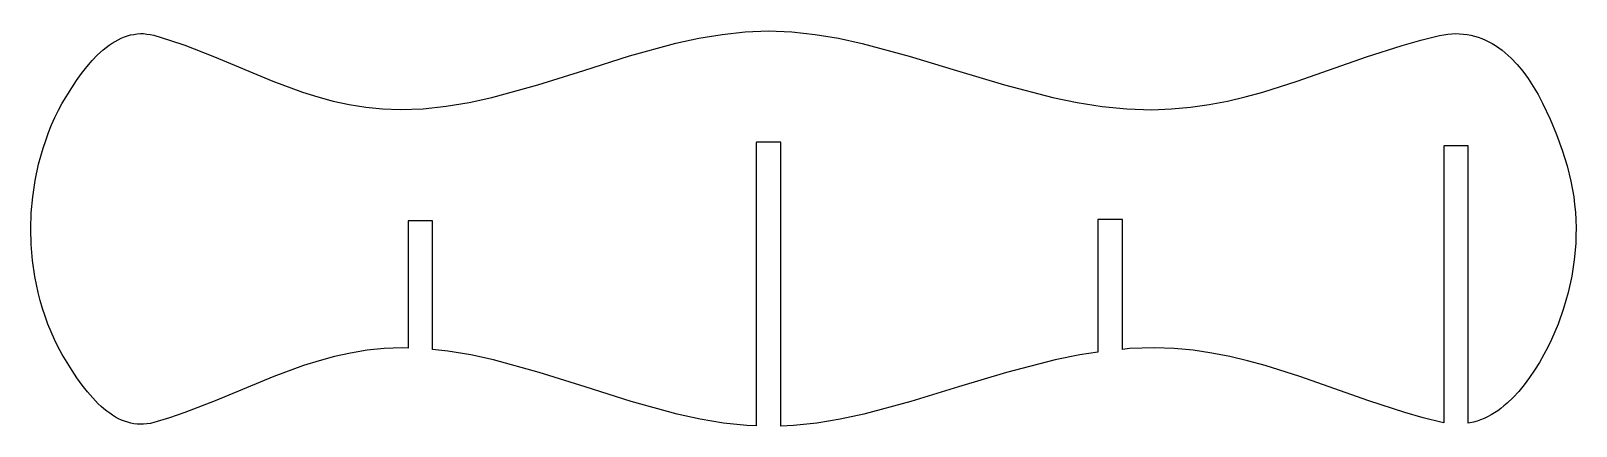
# Model space of a CAD drawing. Header units: centimetres. Extents: x 38.1 to 115.2, y -59.2 to -19.5.
# Drawn here: x 38.07 to 73.69, y -39.44 to -30.33 of the extents above; entities that cross this region are included whole.
import ezdxf

# ---------------------------------------------------------------- set-up
doc = ezdxf.new("R2010")
doc.units = ezdxf.units.CM
doc.header["$MEASUREMENT"] = 0
doc.layers.add('Layer 1', color=7, linetype='Continuous')

msp = doc.modelspace()

# ---------------------------------------------------------------- linework, layer by layer
at = {"layer": 'Layer 1', "color": 250, "lineweight": 25}
msp.add_open_spline([(71.20697, -32.99113), (71.20697, -32.99113), (71.20697, -39.37181), (71.20697, -39.37181), (71.20697, -39.37181), (71.20697, -39.37181), (71.24083, -39.36757), (71.24083, -39.36757), (71.24083, -39.36757), (71.24083, -39.36757), (71.3255, -39.35064), (71.3255, -39.35064), (71.3255, -39.35064), (71.3255, -39.35064), (71.41017, -39.32524), (71.41017, -39.32524), (71.41017, -39.32524), (71.41017, -39.32524), (71.4906, -39.29561), (71.4906, -39.29561), (71.4906, -39.29561), (71.4906, -39.29561), (71.57103, -39.26174), (71.57103, -39.26174), (71.57103, -39.26174), (71.57103, -39.26174), (71.65147, -39.22364), (71.65147, -39.22364), (71.65147, -39.22364), (71.65147, -39.22364), (71.7319, -39.18131), (71.7319, -39.18131), (71.7319, -39.18131), (71.7319, -39.18131), (71.8081, -39.13474), (71.8081, -39.13474), (71.8081, -39.13474), (71.8081, -39.13474), (71.8843, -39.08817), (71.8843, -39.08817), (71.8843, -39.08817), (71.8843, -39.08817), (71.95627, -39.03314), (71.95627, -39.03314), (71.95627, -39.03314), (71.95627, -39.03314), (72.02823, -38.97387), (72.02823, -38.97387), (72.02823, -38.97387), (72.02823, -38.97387), (72.1002, -38.91461), (72.1002, -38.91461), (72.1002, -38.91461), (72.1002, -38.91461), (72.2399, -38.78337), (72.2399, -38.78337), (72.2399, -38.78337), (72.2399, -38.78337), (72.37113, -38.63944), (72.37113, -38.63944), (72.37113, -38.63944), (72.37113, -38.63944), (72.49813, -38.48704), (72.49813, -38.48704), (72.49813, -38.48704), (72.49813, -38.48704), (72.6209, -38.32194), (72.6209, -38.32194), (72.6209, -38.32194), (72.6209, -38.32194), (72.7352, -38.15261), (72.7352, -38.15261), (72.7352, -38.15261), (72.7352, -38.15261), (72.84527, -37.97058), (72.84527, -37.97058), (72.84527, -37.97058), (72.84527, -37.97058), (72.9511, -37.78855), (72.9511, -37.78855), (72.9511, -37.78855), (72.9511, -37.78855), (73.04, -37.61922), (73.04, -37.61922), (73.04, -37.61922), (73.04, -37.61922), (73.12467, -37.44565), (73.12467, -37.44565), (73.12467, -37.44565), (73.12467, -37.44565), (73.27707, -37.09005), (73.27707, -37.09005), (73.27707, -37.09005), (73.27707, -37.09005), (73.40407, -36.72598), (73.40407, -36.72598), (73.40407, -36.72598), (73.40407, -36.72598), (73.50567, -36.35768), (73.50567, -36.35768), (73.50567, -36.35768), (73.50567, -36.35768), (73.59033, -35.98092), (73.59033, -35.98092), (73.59033, -35.98092), (73.59033, -35.98092), (73.64537, -35.60838), (73.64537, -35.60838), (73.64537, -35.60838), (73.64537, -35.60838), (73.68347, -35.23162), (73.68347, -35.23162), (73.68347, -35.23162), (73.68347, -35.23162), (73.6877, -35.04958), (73.6877, -35.04958), (73.6877, -35.04958), (73.6877, -35.04958), (73.69193, -34.86755), (73.69193, -34.86755), (73.69193, -34.86755), (73.69193, -34.86755), (73.6877, -34.68552), (73.6877, -34.68552), (73.6877, -34.68552), (73.6877, -34.68552), (73.675, -34.50772), (73.675, -34.50772), (73.675, -34.50772), (73.675, -34.50772), (73.65807, -34.32992), (73.65807, -34.32992), (73.65807, -34.32992), (73.65807, -34.32992), (73.6369, -34.15212), (73.6369, -34.15212), (73.6369, -34.15212), (73.6369, -34.15212), (73.56917, -33.79652), (73.56917, -33.79652), (73.56917, -33.79652), (73.56917, -33.79652), (73.4845, -33.43668), (73.4845, -33.43668), (73.4845, -33.43668), (73.4845, -33.43668), (73.37443, -33.08108), (73.37443, -33.08108), (73.37443, -33.08108), (73.37443, -33.08108), (73.2432, -32.72125), (73.2432, -32.72125), (73.2432, -32.72125), (73.2432, -32.72125), (73.0908, -32.36142), (73.0908, -32.36142), (73.0908, -32.36142), (73.0908, -32.36142), (72.91723, -31.99735), (72.91723, -31.99735), (72.91723, -31.99735), (72.91723, -31.99735), (72.81563, -31.79838), (72.81563, -31.79838), (72.81563, -31.79838), (72.81563, -31.79838), (72.70557, -31.60788), (72.70557, -31.60788), (72.70557, -31.60788), (72.70557, -31.60788), (72.58703, -31.42585), (72.58703, -31.42585), (72.58703, -31.42585), (72.58703, -31.42585), (72.46427, -31.25652), (72.46427, -31.25652), (72.46427, -31.25652), (72.46427, -31.25652), (72.33303, -31.10412), (72.33303, -31.10412), (72.33303, -31.10412), (72.33303, -31.10412), (72.19757, -30.96018), (72.19757, -30.96018), (72.19757, -30.96018), (72.19757, -30.96018), (72.12983, -30.89668), (72.12983, -30.89668), (72.12983, -30.89668), (72.12983, -30.89668), (72.05787, -30.83318), (72.05787, -30.83318), (72.05787, -30.83318), (72.05787, -30.83318), (71.9859, -30.77392), (71.9859, -30.77392), (71.9859, -30.77392), (71.9859, -30.77392), (71.9097, -30.71888), (71.9097, -30.71888), (71.9097, -30.71888), (71.9097, -30.71888), (71.8335, -30.66808), (71.8335, -30.66808), (71.8335, -30.66808), (71.8335, -30.66808), (71.7573, -30.62152), (71.7573, -30.62152), (71.7573, -30.62152), (71.7573, -30.62152), (71.6811, -30.57918), (71.6811, -30.57918), (71.6811, -30.57918), (71.6811, -30.57918), (71.60067, -30.54108), (71.60067, -30.54108), (71.60067, -30.54108), (71.60067, -30.54108), (71.52023, -30.50722), (71.52023, -30.50722), (71.52023, -30.50722), (71.52023, -30.50722), (71.43557, -30.47758), (71.43557, -30.47758), (71.43557, -30.47758), (71.43557, -30.47758), (71.3509, -30.45218), (71.3509, -30.45218), (71.3509, -30.45218), (71.3509, -30.45218), (71.26623, -30.43102), (71.26623, -30.43102), (71.26623, -30.43102), (71.26623, -30.43102), (71.18157, -30.41408), (71.18157, -30.41408), (71.18157, -30.41408), (71.18157, -30.41408), (71.09267, -30.40138), (71.09267, -30.40138), (71.09267, -30.40138), (71.09267, -30.40138), (71.008, -30.39715), (71.008, -30.39715), (71.008, -30.39715), (71.008, -30.39715), (70.91487, -30.39292), (70.91487, -30.39292), (70.91487, -30.39292), (70.91487, -30.39292), (70.82597, -30.39715), (70.82597, -30.39715), (70.82597, -30.39715), (70.82597, -30.39715), (70.73283, -30.40562), (70.73283, -30.40562), (70.73283, -30.40562), (70.73283, -30.40562), (70.6397, -30.41832), (70.6397, -30.41832), (70.6397, -30.41832), (70.6397, -30.41832), (70.54657, -30.43525), (70.54657, -30.43525), (70.54657, -30.43525), (70.54657, -30.43525), (70.11053, -30.54108), (70.11053, -30.54108), (70.11053, -30.54108), (70.11053, -30.54108), (69.68297, -30.66385), (69.68297, -30.66385), (69.68297, -30.66385), (69.68297, -30.66385), (68.85747, -30.92632), (68.85747, -30.92632), (68.85747, -30.92632), (68.85747, -30.92632), (67.26573, -31.48512), (67.26573, -31.48512), (67.26573, -31.48512), (67.26573, -31.48512), (66.46987, -31.73912), (66.46987, -31.73912), (66.46987, -31.73912), (66.46987, -31.73912), (66.06347, -31.84918), (66.06347, -31.84918), (66.06347, -31.84918), (66.06347, -31.84918), (65.65283, -31.94655), (65.65283, -31.94655), (65.65283, -31.94655), (65.65283, -31.94655), (65.23373, -32.02698), (65.23373, -32.02698), (65.23373, -32.02698), (65.23373, -32.02698), (64.80617, -32.09048), (64.80617, -32.09048), (64.80617, -32.09048), (64.80617, -32.09048), (64.3659, -32.12858), (64.3659, -32.12858), (64.3659, -32.12858), (64.3659, -32.12858), (63.91293, -32.14552), (63.91293, -32.14552), (63.91293, -32.14552), (63.91293, -32.14552), (63.3372, -32.12435), (63.3372, -32.12435), (63.3372, -32.12435), (63.3372, -32.12435), (62.7657, -32.06932), (62.7657, -32.06932), (62.7657, -32.06932), (62.7657, -32.06932), (62.1942, -31.98042), (62.1942, -31.98042), (62.1942, -31.98042), (62.1942, -31.98042), (61.63117, -31.86612), (61.63117, -31.86612), (61.63117, -31.86612), (61.63117, -31.86612), (60.51357, -31.57402), (60.51357, -31.57402), (60.51357, -31.57402), (60.51357, -31.57402), (59.40867, -31.23958), (59.40867, -31.23958), (59.40867, -31.23958), (59.40867, -31.23958), (58.31647, -30.90938), (58.31647, -30.90938), (58.31647, -30.90938), (58.31647, -30.90938), (57.23273, -30.61728), (57.23273, -30.61728), (57.23273, -30.61728), (57.23273, -30.61728), (56.69087, -30.49875), (56.69087, -30.49875), (56.69087, -30.49875), (56.69087, -30.49875), (56.15323, -30.40985), (56.15323, -30.40985), (56.15323, -30.40985), (56.15323, -30.40985), (55.6156, -30.35058), (55.6156, -30.35058), (55.6156, -30.35058), (55.6156, -30.35058), (55.07797, -30.32942), (55.07797, -30.32942), (55.07797, -30.32942), (55.07797, -30.32942), (54.54034, -30.35058), (54.54034, -30.35058), (54.54034, -30.35058), (54.54034, -30.35058), (54.00694, -30.40985), (54.00694, -30.40985), (54.00694, -30.40985), (54.00694, -30.40985), (53.46931, -30.49875), (53.46931, -30.49875), (53.46931, -30.49875), (53.46931, -30.49875), (52.93591, -30.61305), (52.93591, -30.61305), (52.93591, -30.61305), (52.93591, -30.61305), (51.87334, -30.90515), (51.87334, -30.90515), (51.87334, -30.90515), (51.87334, -30.90515), (50.81501, -31.23958), (50.81501, -31.23958), (50.81501, -31.23958), (50.81501, -31.23958), (49.75668, -31.57402), (49.75668, -31.57402), (49.75668, -31.57402), (49.75668, -31.57402), (48.69834, -31.86188), (48.69834, -31.86188), (48.69834, -31.86188), (48.69834, -31.86188), (48.17341, -31.98042), (48.17341, -31.98042), (48.17341, -31.98042), (48.17341, -31.98042), (47.64424, -32.06508), (47.64424, -32.06508), (47.64424, -32.06508), (47.64424, -32.06508), (47.11508, -32.12435), (47.11508, -32.12435), (47.11508, -32.12435), (47.11508, -32.12435), (46.58591, -32.14128), (46.58591, -32.14128), (46.58591, -32.14128), (46.58591, -32.14128), (46.17951, -32.12435), (46.17951, -32.12435), (46.17951, -32.12435), (46.17951, -32.12435), (45.79004, -32.08625), (45.79004, -32.08625), (45.79004, -32.08625), (45.79004, -32.08625), (45.40904, -32.02698), (45.40904, -32.02698), (45.40904, -32.02698), (45.40904, -32.02698), (45.04074, -31.94655), (45.04074, -31.94655), (45.04074, -31.94655), (45.04074, -31.94655), (44.68514, -31.84918), (44.68514, -31.84918), (44.68514, -31.84918), (44.68514, -31.84918), (44.33378, -31.73912), (44.33378, -31.73912), (44.33378, -31.73912), (44.33378, -31.73912), (43.65221, -31.48512), (43.65221, -31.48512), (43.65221, -31.48512), (43.65221, -31.48512), (42.30601, -30.92632), (42.30601, -30.92632), (42.30601, -30.92632), (42.30601, -30.92632), (41.62021, -30.65962), (41.62021, -30.65962), (41.62021, -30.65962), (41.62021, -30.65962), (41.26884, -30.54108), (41.26884, -30.54108), (41.26884, -30.54108), (41.26884, -30.54108), (40.90478, -30.43102), (40.90478, -30.43102), (40.90478, -30.43102), (40.90478, -30.43102), (40.82434, -30.41408), (40.82434, -30.41408), (40.82434, -30.41408), (40.82434, -30.41408), (40.74814, -30.40138), (40.74814, -30.40138), (40.74814, -30.40138), (40.74814, -30.40138), (40.67194, -30.39292), (40.67194, -30.39292), (40.67194, -30.39292), (40.67194, -30.39292), (40.59574, -30.39292), (40.59574, -30.39292), (40.59574, -30.39292), (40.59574, -30.39292), (40.51954, -30.39715), (40.51954, -30.39715), (40.51954, -30.39715), (40.51954, -30.39715), (40.44758, -30.40985), (40.44758, -30.40985), (40.44758, -30.40985), (40.44758, -30.40985), (40.37138, -30.42255), (40.37138, -30.42255), (40.37138, -30.42255), (40.37138, -30.42255), (40.29941, -30.44372), (40.29941, -30.44372), (40.29941, -30.44372), (40.29941, -30.44372), (40.22744, -30.46912), (40.22744, -30.46912), (40.22744, -30.46912), (40.22744, -30.46912), (40.15548, -30.49875), (40.15548, -30.49875), (40.15548, -30.49875), (40.15548, -30.49875), (40.08351, -30.53262), (40.08351, -30.53262), (40.08351, -30.53262), (40.08351, -30.53262), (40.01578, -30.57072), (40.01578, -30.57072), (40.01578, -30.57072), (40.01578, -30.57072), (39.94381, -30.61305), (39.94381, -30.61305), (39.94381, -30.61305), (39.94381, -30.61305), (39.87608, -30.65962), (39.87608, -30.65962), (39.87608, -30.65962), (39.87608, -30.65962), (39.80834, -30.71042), (39.80834, -30.71042), (39.80834, -30.71042), (39.80834, -30.71042), (39.74061, -30.76545), (39.74061, -30.76545), (39.74061, -30.76545), (39.74061, -30.76545), (39.60938, -30.88398), (39.60938, -30.88398), (39.60938, -30.88398), (39.60938, -30.88398), (39.48238, -31.01522), (39.48238, -31.01522), (39.48238, -31.01522), (39.48238, -31.01522), (39.35961, -31.15492), (39.35961, -31.15492), (39.35961, -31.15492), (39.35961, -31.15492), (39.24108, -31.31155), (39.24108, -31.31155), (39.24108, -31.31155), (39.24108, -31.31155), (39.12254, -31.47242), (39.12254, -31.47242), (39.12254, -31.47242), (39.12254, -31.47242), (39.01248, -31.64175), (39.01248, -31.64175), (39.01248, -31.64175), (39.01248, -31.64175), (38.79658, -31.99312), (38.79658, -31.99312), (38.79658, -31.99312), (38.79658, -31.99312), (38.71191, -32.15822), (38.71191, -32.15822), (38.71191, -32.15822), (38.71191, -32.15822), (38.62724, -32.32332), (38.62724, -32.32332), (38.62724, -32.32332), (38.62724, -32.32332), (38.55104, -32.49688), (38.55104, -32.49688), (38.55104, -32.49688), (38.55104, -32.49688), (38.47908, -32.67468), (38.47908, -32.67468), (38.47908, -32.67468), (38.47908, -32.67468), (38.41558, -32.85248), (38.41558, -32.85248), (38.41558, -32.85248), (38.41558, -32.85248), (38.35631, -33.03452), (38.35631, -33.03452), (38.35631, -33.03452), (38.35631, -33.03452), (38.25048, -33.40282), (38.25048, -33.40282), (38.25048, -33.40282), (38.25048, -33.40282), (38.17428, -33.77535), (38.17428, -33.77535), (38.17428, -33.77535), (38.17428, -33.77535), (38.11501, -34.15212), (38.11501, -34.15212), (38.11501, -34.15212), (38.11501, -34.15212), (38.08114, -34.52465), (38.08114, -34.52465), (38.08114, -34.52465), (38.08114, -34.52465), (38.07268, -34.88872), (38.07268, -34.88872), (38.07268, -34.88872), (38.07268, -34.88872), (38.08114, -35.25278), (38.08114, -35.25278), (38.08114, -35.25278), (38.08114, -35.25278), (38.11078, -35.62108), (38.11078, -35.62108), (38.11078, -35.62108), (38.11078, -35.62108), (38.16581, -35.98938), (38.16581, -35.98938), (38.16581, -35.98938), (38.16581, -35.98938), (38.23778, -36.36192), (38.23778, -36.36192), (38.23778, -36.36192), (38.23778, -36.36192), (38.28858, -36.54395), (38.28858, -36.54395), (38.28858, -36.54395), (38.28858, -36.54395), (38.33938, -36.72598), (38.33938, -36.72598), (38.33938, -36.72598), (38.33938, -36.72598), (38.39864, -36.90802), (38.39864, -36.90802), (38.39864, -36.90802), (38.39864, -36.90802), (38.46638, -37.09005), (38.46638, -37.09005), (38.46638, -37.09005), (38.46638, -37.09005), (38.53834, -37.26785), (38.53834, -37.26785), (38.53834, -37.26785), (38.53834, -37.26785), (38.61878, -37.44142), (38.61878, -37.44142), (38.61878, -37.44142), (38.61878, -37.44142), (38.70344, -37.61922), (38.70344, -37.61922), (38.70344, -37.61922), (38.70344, -37.61922), (38.79658, -37.78855), (38.79658, -37.78855), (38.79658, -37.78855), (38.79658, -37.78855), (39.02094, -38.15684), (39.02094, -38.15684), (39.02094, -38.15684), (39.02094, -38.15684), (39.13524, -38.33041), (39.13524, -38.33041), (39.13524, -38.33041), (39.13524, -38.33041), (39.25378, -38.49551), (39.25378, -38.49551), (39.25378, -38.49551), (39.25378, -38.49551), (39.37654, -38.65214), (39.37654, -38.65214), (39.37654, -38.65214), (39.37654, -38.65214), (39.49931, -38.79184), (39.49931, -38.79184), (39.49931, -38.79184), (39.49931, -38.79184), (39.62631, -38.92307), (39.62631, -38.92307), (39.62631, -38.92307), (39.62631, -38.92307), (39.68981, -38.98657), (39.68981, -38.98657), (39.68981, -38.98657), (39.68981, -38.98657), (39.75754, -39.04161), (39.75754, -39.04161), (39.75754, -39.04161), (39.75754, -39.04161), (39.82104, -39.09664), (39.82104, -39.09664), (39.82104, -39.09664), (39.82104, -39.09664), (39.88878, -39.14321), (39.88878, -39.14321), (39.88878, -39.14321), (39.88878, -39.14321), (39.95651, -39.18977), (39.95651, -39.18977), (39.95651, -39.18977), (39.95651, -39.18977), (40.02424, -39.23211), (40.02424, -39.23211), (40.02424, -39.23211), (40.02424, -39.23211), (40.09198, -39.27021), (40.09198, -39.27021), (40.09198, -39.27021), (40.09198, -39.27021), (40.15971, -39.29984), (40.15971, -39.29984), (40.15971, -39.29984), (40.15971, -39.29984), (40.23168, -39.32947), (40.23168, -39.32947), (40.23168, -39.32947), (40.23168, -39.32947), (40.30364, -39.35064), (40.30364, -39.35064), (40.30364, -39.35064), (40.30364, -39.35064), (40.37561, -39.37181), (40.37561, -39.37181), (40.37561, -39.37181), (40.37561, -39.37181), (40.44758, -39.38451), (40.44758, -39.38451), (40.44758, -39.38451), (40.44758, -39.38451), (40.52378, -39.39297), (40.52378, -39.39297), (40.52378, -39.39297), (40.52378, -39.39297), (40.59574, -39.39721), (40.59574, -39.39721), (40.59574, -39.39721), (40.59574, -39.39721), (40.67194, -39.39297), (40.67194, -39.39297), (40.67194, -39.39297), (40.67194, -39.39297), (40.74814, -39.38874), (40.74814, -39.38874), (40.74814, -39.38874), (40.74814, -39.38874), (40.82858, -39.37604), (40.82858, -39.37604), (40.82858, -39.37604), (40.82858, -39.37604), (40.90478, -39.35487), (40.90478, -39.35487), (40.90478, -39.35487), (40.90478, -39.35487), (41.26884, -39.24904), (41.26884, -39.24904), (41.26884, -39.24904), (41.26884, -39.24904), (41.62444, -39.12627), (41.62444, -39.12627), (41.62444, -39.12627), (41.62444, -39.12627), (42.31871, -38.85957), (42.31871, -38.85957), (42.31871, -38.85957), (42.31871, -38.85957), (43.67338, -38.29654), (43.67338, -38.29654), (43.67338, -38.29654), (43.67338, -38.29654), (44.35918, -38.04255), (44.35918, -38.04255), (44.35918, -38.04255), (44.35918, -38.04255), (44.71478, -37.93248), (44.71478, -37.93248), (44.71478, -37.93248), (44.71478, -37.93248), (45.07461, -37.83512), (45.07461, -37.83512), (45.07461, -37.83512), (45.07461, -37.83512), (45.44291, -37.75468), (45.44291, -37.75468), (45.44291, -37.75468), (45.44291, -37.75468), (45.82391, -37.69118), (45.82391, -37.69118), (45.82391, -37.69118), (45.82391, -37.69118), (46.21761, -37.65308), (46.21761, -37.65308), (46.21761, -37.65308), (46.21761, -37.65308), (46.62824, -37.63615), (46.62824, -37.63615), (46.62824, -37.63615), (46.62824, -37.63615), (46.76794, -37.64038), (46.76794, -37.64038), (46.76794, -37.64038), (46.76794, -37.64038), (46.76794, -34.72257), (46.76794, -34.72257), (46.76794, -34.72257), (46.76794, -34.72257), (46.76794, -34.71833), (46.76794, -34.71833), (46.76794, -34.71833), (46.76794, -34.71833), (46.76794, -34.7141), (46.76794, -34.7141), (46.76794, -34.7141), (46.76794, -34.7141), (46.77218, -34.7141), (46.77218, -34.7141), (46.77218, -34.7141), (46.77218, -34.7141), (46.77218, -34.70987), (46.77218, -34.70987), (46.77218, -34.70987), (46.77218, -34.70987), (46.77641, -34.70987), (46.77641, -34.70987), (46.77641, -34.70987), (46.77641, -34.70987), (46.78064, -34.70987), (46.78064, -34.70987), (46.78064, -34.70987), (46.78064, -34.70987), (47.31828, -34.70987), (47.31828, -34.70987), (47.31828, -34.70987), (47.31828, -34.70987), (47.32251, -34.70987), (47.32251, -34.70987), (47.32251, -34.70987), (47.32251, -34.70987), (47.32674, -34.70987), (47.32674, -34.70987), (47.32674, -34.70987), (47.32674, -34.70987), (47.32674, -34.7141), (47.32674, -34.7141), (47.32674, -34.7141), (47.32674, -34.7141), (47.33098, -34.7141), (47.33098, -34.7141), (47.33098, -34.7141), (47.33098, -34.7141), (47.33098, -34.71833), (47.33098, -34.71833), (47.33098, -34.71833), (47.33098, -34.71833), (47.33098, -34.72257), (47.33098, -34.72257), (47.33098, -34.72257), (47.33098, -34.72257), (47.33098, -37.67425), (47.33098, -37.67425), (47.33098, -37.67425), (47.33098, -37.67425), (47.68234, -37.71235), (47.68234, -37.71235), (47.68234, -37.71235), (47.68234, -37.71235), (48.21151, -37.79702), (48.21151, -37.79702), (48.21151, -37.79702), (48.21151, -37.79702), (48.73644, -37.91555), (48.73644, -37.91555), (48.73644, -37.91555), (48.73644, -37.91555), (49.79054, -38.20341), (49.79054, -38.20341), (49.79054, -38.20341), (49.79054, -38.20341), (50.84888, -38.53784), (50.84888, -38.53784), (50.84888, -38.53784), (50.84888, -38.53784), (51.90721, -38.87227), (51.90721, -38.87227), (51.90721, -38.87227), (51.90721, -38.87227), (52.96978, -39.16437), (52.96978, -39.16437), (52.96978, -39.16437), (52.96978, -39.16437), (53.50318, -39.27867), (53.50318, -39.27867), (53.50318, -39.27867), (53.50318, -39.27867), (54.03658, -39.37181), (54.03658, -39.37181), (54.03658, -39.37181), (54.03658, -39.37181), (54.57421, -39.42684), (54.57421, -39.42684), (54.57421, -39.42684), (54.57421, -39.42684), (54.79433, -39.43531), (54.79433, -39.43531), (54.79433, -39.43531), (54.79433, -39.43531), (54.79433, -32.9107), (54.79433, -32.9107), (54.79433, -32.9107), (54.79433, -32.9107), (54.79433, -32.90647), (54.79433, -32.90647), (54.79433, -32.90647), (54.79433, -32.90647), (54.79433, -32.90223), (54.79433, -32.90223), (54.79433, -32.90223), (54.79433, -32.90223), (54.79857, -32.90223), (54.79857, -32.90223), (54.79857, -32.90223), (54.79857, -32.90223), (54.79857, -32.898), (54.79857, -32.898), (54.79857, -32.898), (54.79857, -32.898), (54.8028, -32.898), (54.8028, -32.898), (54.8028, -32.898), (54.8028, -32.898), (54.80703, -32.898), (54.80703, -32.898), (54.80703, -32.898), (54.80703, -32.898), (55.3489, -32.898), (55.3489, -32.898), (55.3489, -32.898), (55.3489, -32.898), (55.35313, -32.898), (55.35313, -32.898), (55.35313, -32.898), (55.35313, -32.898), (55.35737, -32.898), (55.35737, -32.898), (55.35737, -32.898), (55.35737, -32.898), (55.35737, -32.90223), (55.35737, -32.90223), (55.35737, -32.90223), (55.35737, -32.90223), (55.3616, -32.90223), (55.3616, -32.90223), (55.3616, -32.90223), (55.3616, -32.90223), (55.3616, -32.90647), (55.3616, -32.90647), (55.3616, -32.90647), (55.3616, -32.90647), (55.3616, -32.9107), (55.3616, -32.9107), (55.3616, -32.9107), (55.3616, -32.9107), (55.3616, -39.43954), (55.3616, -39.43954), (55.3616, -39.43954), (55.3616, -39.43954), (55.64947, -39.42684), (55.64947, -39.42684), (55.64947, -39.42684), (55.64947, -39.42684), (56.1871, -39.37181), (56.1871, -39.37181), (56.1871, -39.37181), (56.1871, -39.37181), (56.72897, -39.27867), (56.72897, -39.27867), (56.72897, -39.27867), (56.72897, -39.27867), (57.27083, -39.16437), (57.27083, -39.16437), (57.27083, -39.16437), (57.27083, -39.16437), (58.3588, -38.87227), (58.3588, -38.87227), (58.3588, -38.87227), (58.3588, -38.87227), (59.45523, -38.53784), (59.45523, -38.53784), (59.45523, -38.53784), (59.45523, -38.53784), (60.56437, -38.20341), (60.56437, -38.20341), (60.56437, -38.20341), (60.56437, -38.20341), (61.6862, -37.91555), (61.6862, -37.91555), (61.6862, -37.91555), (61.6862, -37.91555), (62.24923, -37.79702), (62.24923, -37.79702), (62.24923, -37.79702), (62.24923, -37.79702), (62.66833, -37.73352), (62.66833, -37.73352), (62.66833, -37.73352), (62.66833, -37.73352), (62.66833, -34.676), (62.66833, -34.676), (62.66833, -34.676), (62.66833, -34.676), (63.2356, -34.676), (63.2356, -34.676), (63.2356, -34.676), (63.2356, -34.676), (63.2356, -37.67002), (63.2356, -37.67002), (63.2356, -37.67002), (63.2356, -37.67002), (63.39647, -37.65308), (63.39647, -37.65308), (63.39647, -37.65308), (63.39647, -37.65308), (63.97643, -37.63615), (63.97643, -37.63615), (63.97643, -37.63615), (63.97643, -37.63615), (64.42517, -37.65308), (64.42517, -37.65308), (64.42517, -37.65308), (64.42517, -37.65308), (64.86543, -37.69118), (64.86543, -37.69118), (64.86543, -37.69118), (64.86543, -37.69118), (65.293, -37.75468), (65.293, -37.75468), (65.293, -37.75468), (65.293, -37.75468), (65.7121, -37.83512), (65.7121, -37.83512), (65.7121, -37.83512), (65.7121, -37.83512), (66.1185, -37.93248), (66.1185, -37.93248), (66.1185, -37.93248), (66.1185, -37.93248), (66.5249, -38.04255), (66.5249, -38.04255), (66.5249, -38.04255), (66.5249, -38.04255), (67.32077, -38.29654), (67.32077, -38.29654), (67.32077, -38.29654), (67.32077, -38.29654), (68.9125, -38.85957), (68.9125, -38.85957), (68.9125, -38.85957), (68.9125, -38.85957), (69.74223, -39.12627), (69.74223, -39.12627), (69.74223, -39.12627), (69.74223, -39.12627), (70.1698, -39.24904), (70.1698, -39.24904), (70.1698, -39.24904), (70.1698, -39.24904), (70.60583, -39.35487), (70.60583, -39.35487), (70.60583, -39.35487), (70.60583, -39.35487), (70.64393, -39.36334), (70.64393, -39.36334), (70.64393, -39.36334), (70.64393, -39.36334), (70.64393, -32.99113), (70.64393, -32.99113), (70.64393, -32.99113), (70.64393, -32.99113), (70.64393, -32.9869), (70.64393, -32.9869), (70.64393, -32.9869), (70.64393, -32.9869), (70.64393, -32.98267), (70.64393, -32.98267), (70.64393, -32.98267), (70.64393, -32.98267), (70.6524, -32.97843), (70.6524, -32.97843), (70.6524, -32.97843), (70.6524, -32.97843), (71.19427, -32.97843), (71.19427, -32.97843), (71.19427, -32.97843), (71.19427, -32.97843), (71.1985, -32.97843), (71.1985, -32.97843), (71.1985, -32.97843), (71.1985, -32.97843), (71.20273, -32.97843), (71.20273, -32.97843), (71.20273, -32.97843), (71.20273, -32.97843), (71.20697, -32.98267), (71.20697, -32.98267), (71.20697, -32.98267), (71.20697, -32.98267), (71.20697, -32.9869), (71.20697, -32.9869), (71.20697, -32.9869), (71.20697, -32.9869), (71.20697, -32.99113), (71.20697, -32.99113), (71.20697, -32.99113), (71.20697, -32.99113), (71.20697, -32.99113), (71.20697, -32.99113)], degree=3, knots=[0, 0, 0, 0, 0.00364964, 0.00364964, 0.00364964, 0.00364964, 0.00729927, 0.00729927, 0.00729927, 0.00729927, 0.01094891, 0.01094891, 0.01094891, 0.01094891, 0.01459854, 0.01459854, 0.01459854, 0.01459854, 0.01824818, 0.01824818, 0.01824818, 0.01824818, 0.02189781, 0.02189781, 0.02189781, 0.02189781, 0.02554745, 0.02554745, 0.02554745, 0.02554745, 0.02919708, 0.02919708, 0.02919708, 0.02919708, 0.03284672, 0.03284672, 0.03284672, 0.03284672, 0.03649635, 0.03649635, 0.03649635, 0.03649635, 0.04014599, 0.04014599, 0.04014599, 0.04014599, 0.04379562, 0.04379562, 0.04379562, 0.04379562, 0.04744526, 0.04744526, 0.04744526, 0.04744526, 0.05109489, 0.05109489, 0.05109489, 0.05109489, 0.05474453, 0.05474453, 0.05474453, 0.05474453, 0.05839416, 0.05839416, 0.05839416, 0.05839416, 0.0620438, 0.0620438, 0.0620438, 0.0620438, 0.06569343, 0.06569343, 0.06569343, 0.06569343, 0.06934307, 0.06934307, 0.06934307, 0.06934307, 0.0729927, 0.0729927, 0.0729927, 0.0729927, 0.07664234, 0.07664234, 0.07664234, 0.07664234, 0.08029197, 0.08029197, 0.08029197, 0.08029197, 0.08394161, 0.08394161, 0.08394161, 0.08394161, 0.08759124, 0.08759124, 0.08759124, 0.08759124, 0.09124088, 0.09124088, 0.09124088, 0.09124088, 0.09489051, 0.09489051, 0.09489051, 0.09489051, 0.09854015, 0.09854015, 0.09854015, 0.09854015, 0.10218978, 0.10218978, 0.10218978, 0.10218978, 0.10583942, 0.10583942, 0.10583942, 0.10583942, 0.10948905, 0.10948905, 0.10948905, 0.10948905, 0.11313869, 0.11313869, 0.11313869, 0.11313869, 0.11678832, 0.11678832, 0.11678832, 0.11678832, 0.12043796, 0.12043796, 0.12043796, 0.12043796, 0.12408759, 0.12408759, 0.12408759, 0.12408759, 0.12773723, 0.12773723, 0.12773723, 0.12773723, 0.13138686, 0.13138686, 0.13138686, 0.13138686, 0.1350365, 0.1350365, 0.1350365, 0.1350365, 0.13868613, 0.13868613, 0.13868613, 0.13868613, 0.14233577, 0.14233577, 0.14233577, 0.14233577, 0.1459854, 0.1459854, 0.1459854, 0.1459854, 0.14963504, 0.14963504, 0.14963504, 0.14963504, 0.15328467, 0.15328467, 0.15328467, 0.15328467, 0.15693431, 0.15693431, 0.15693431, 0.15693431, 0.16058394, 0.16058394, 0.16058394, 0.16058394, 0.16423358, 0.16423358, 0.16423358, 0.16423358, 0.16788321, 0.16788321, 0.16788321, 0.16788321, 0.17153285, 0.17153285, 0.17153285, 0.17153285, 0.17518248, 0.17518248, 0.17518248, 0.17518248, 0.17883212, 0.17883212, 0.17883212, 0.17883212, 0.18248175, 0.18248175, 0.18248175, 0.18248175, 0.18613139, 0.18613139, 0.18613139, 0.18613139, 0.18978102, 0.18978102, 0.18978102, 0.18978102, 0.19343066, 0.19343066, 0.19343066, 0.19343066, 0.19708029, 0.19708029, 0.19708029, 0.19708029, 0.20072993, 0.20072993, 0.20072993, 0.20072993, 0.20437956, 0.20437956, 0.20437956, 0.20437956, 0.2080292, 0.2080292, 0.2080292, 0.2080292, 0.21167883, 0.21167883, 0.21167883, 0.21167883, 0.21532847, 0.21532847, 0.21532847, 0.21532847, 0.2189781, 0.2189781, 0.2189781, 0.2189781, 0.22262774, 0.22262774, 0.22262774, 0.22262774, 0.22627737, 0.22627737, 0.22627737, 0.22627737, 0.22992701, 0.22992701, 0.22992701, 0.22992701, 0.23357664, 0.23357664, 0.23357664, 0.23357664, 0.23722628, 0.23722628, 0.23722628, 0.23722628, 0.24087591, 0.24087591, 0.24087591, 0.24087591, 0.24452555, 0.24452555, 0.24452555, 0.24452555, 0.24817518, 0.24817518, 0.24817518, 0.24817518, 0.25182482, 0.25182482, 0.25182482, 0.25182482, 0.25547445, 0.25547445, 0.25547445, 0.25547445, 0.25912409, 0.25912409, 0.25912409, 0.25912409, 0.26277372, 0.26277372, 0.26277372, 0.26277372, 0.26642336, 0.26642336, 0.26642336, 0.26642336, 0.27007299, 0.27007299, 0.27007299, 0.27007299, 0.27372263, 0.27372263, 0.27372263, 0.27372263, 0.27737226, 0.27737226, 0.27737226, 0.27737226, 0.2810219, 0.2810219, 0.2810219, 0.2810219, 0.28467153, 0.28467153, 0.28467153, 0.28467153, 0.28832117, 0.28832117, 0.28832117, 0.28832117, 0.2919708, 0.2919708, 0.2919708, 0.2919708, 0.29562044, 0.29562044, 0.29562044, 0.29562044, 0.29927007, 0.29927007, 0.29927007, 0.29927007, 0.30291971, 0.30291971, 0.30291971, 0.30291971, 0.30656934, 0.30656934, 0.30656934, 0.30656934, 0.31021898, 0.31021898, 0.31021898, 0.31021898, 0.31386861, 0.31386861, 0.31386861, 0.31386861, 0.31751825, 0.31751825, 0.31751825, 0.31751825, 0.32116788, 0.32116788, 0.32116788, 0.32116788, 0.32481752, 0.32481752, 0.32481752, 0.32481752, 0.32846715, 0.32846715, 0.32846715, 0.32846715, 0.33211679, 0.33211679, 0.33211679, 0.33211679, 0.33576642, 0.33576642, 0.33576642, 0.33576642, 0.33941606, 0.33941606, 0.33941606, 0.33941606, 0.34306569, 0.34306569, 0.34306569, 0.34306569, 0.34671533, 0.34671533, 0.34671533, 0.34671533, 0.35036496, 0.35036496, 0.35036496, 0.35036496, 0.3540146, 0.3540146, 0.3540146, 0.3540146, 0.35766423, 0.35766423, 0.35766423, 0.35766423, 0.36131387, 0.36131387, 0.36131387, 0.36131387, 0.3649635, 0.3649635, 0.3649635, 0.3649635, 0.36861314, 0.36861314, 0.36861314, 0.36861314, 0.37226277, 0.37226277, 0.37226277, 0.37226277, 0.37591241, 0.37591241, 0.37591241, 0.37591241, 0.37956204, 0.37956204, 0.37956204, 0.37956204, 0.38321168, 0.38321168, 0.38321168, 0.38321168, 0.38686131, 0.38686131, 0.38686131, 0.38686131, 0.39051095, 0.39051095, 0.39051095, 0.39051095, 0.39416058, 0.39416058, 0.39416058, 0.39416058, 0.39781022, 0.39781022, 0.39781022, 0.39781022, 0.40145985, 0.40145985, 0.40145985, 0.40145985, 0.40510949, 0.40510949, 0.40510949, 0.40510949, 0.40875912, 0.40875912, 0.40875912, 0.40875912, 0.41240876, 0.41240876, 0.41240876, 0.41240876, 0.41605839, 0.41605839, 0.41605839, 0.41605839, 0.41970803, 0.41970803, 0.41970803, 0.41970803, 0.42335766, 0.42335766, 0.42335766, 0.42335766, 0.4270073, 0.4270073, 0.4270073, 0.4270073, 0.43065693, 0.43065693, 0.43065693, 0.43065693, 0.43430657, 0.43430657, 0.43430657, 0.43430657, 0.4379562, 0.4379562, 0.4379562, 0.4379562, 0.44160584, 0.44160584, 0.44160584, 0.44160584, 0.44525547, 0.44525547, 0.44525547, 0.44525547, 0.44890511, 0.44890511, 0.44890511, 0.44890511, 0.45255474, 0.45255474, 0.45255474, 0.45255474, 0.45620438, 0.45620438, 0.45620438, 0.45620438, 0.45985401, 0.45985401, 0.45985401, 0.45985401, 0.46350365, 0.46350365, 0.46350365, 0.46350365, 0.46715328, 0.46715328, 0.46715328, 0.46715328, 0.47080292, 0.47080292, 0.47080292, 0.47080292, 0.47445255, 0.47445255, 0.47445255, 0.47445255, 0.47810219, 0.47810219, 0.47810219, 0.47810219, 0.48175182, 0.48175182, 0.48175182, 0.48175182, 0.48540146, 0.48540146, 0.48540146, 0.48540146, 0.48905109, 0.48905109, 0.48905109, 0.48905109, 0.49270073, 0.49270073, 0.49270073, 0.49270073, 0.49635036, 0.49635036, 0.49635036, 0.49635036, 0.5, 0.5, 0.5, 0.5, 0.50364964, 0.50364964, 0.50364964, 0.50364964, 0.50729927, 0.50729927, 0.50729927, 0.50729927, 0.51094891, 0.51094891, 0.51094891, 0.51094891, 0.51459854, 0.51459854, 0.51459854, 0.51459854, 0.51824818, 0.51824818, 0.51824818, 0.51824818, 0.52189781, 0.52189781, 0.52189781, 0.52189781, 0.52554745, 0.52554745, 0.52554745, 0.52554745, 0.52919708, 0.52919708, 0.52919708, 0.52919708, 0.53284672, 0.53284672, 0.53284672, 0.53284672, 0.53649635, 0.53649635, 0.53649635, 0.53649635, 0.54014599, 0.54014599, 0.54014599, 0.54014599, 0.54379562, 0.54379562, 0.54379562, 0.54379562, 0.54744526, 0.54744526, 0.54744526, 0.54744526, 0.55109489, 0.55109489, 0.55109489, 0.55109489, 0.55474453, 0.55474453, 0.55474453, 0.55474453, 0.55839416, 0.55839416, 0.55839416, 0.55839416, 0.5620438, 0.5620438, 0.5620438, 0.5620438, 0.56569343, 0.56569343, 0.56569343, 0.56569343, 0.56934307, 0.56934307, 0.56934307, 0.56934307, 0.5729927, 0.5729927, 0.5729927, 0.5729927, 0.57664234, 0.57664234, 0.57664234, 0.57664234, 0.58029197, 0.58029197, 0.58029197, 0.58029197, 0.58394161, 0.58394161, 0.58394161, 0.58394161, 0.58759124, 0.58759124, 0.58759124, 0.58759124, 0.59124088, 0.59124088, 0.59124088, 0.59124088, 0.59489051, 0.59489051, 0.59489051, 0.59489051, 0.59854015, 0.59854015, 0.59854015, 0.59854015, 0.60218978, 0.60218978, 0.60218978, 0.60218978, 0.60583942, 0.60583942, 0.60583942, 0.60583942, 0.60948905, 0.60948905, 0.60948905, 0.60948905, 0.61313869, 0.61313869, 0.61313869, 0.61313869, 0.61678832, 0.61678832, 0.61678832, 0.61678832, 0.62043796, 0.62043796, 0.62043796, 0.62043796, 0.62408759, 0.62408759, 0.62408759, 0.62408759, 0.62773723, 0.62773723, 0.62773723, 0.62773723, 0.63138686, 0.63138686, 0.63138686, 0.63138686, 0.6350365, 0.6350365, 0.6350365, 0.6350365, 0.63868613, 0.63868613, 0.63868613, 0.63868613, 0.64233577, 0.64233577, 0.64233577, 0.64233577, 0.6459854, 0.6459854, 0.6459854, 0.6459854, 0.64963504, 0.64963504, 0.64963504, 0.64963504, 0.65328467, 0.65328467, 0.65328467, 0.65328467, 0.65693431, 0.65693431, 0.65693431, 0.65693431, 0.66058394, 0.66058394, 0.66058394, 0.66058394, 0.66423358, 0.66423358, 0.66423358, 0.66423358, 0.66788321, 0.66788321, 0.66788321, 0.66788321, 0.67153285, 0.67153285, 0.67153285, 0.67153285, 0.67518248, 0.67518248, 0.67518248, 0.67518248, 0.67883212, 0.67883212, 0.67883212, 0.67883212, 0.68248175, 0.68248175, 0.68248175, 0.68248175, 0.68613139, 0.68613139, 0.68613139, 0.68613139, 0.68978102, 0.68978102, 0.68978102, 0.68978102, 0.69343066, 0.69343066, 0.69343066, 0.69343066, 0.69708029, 0.69708029, 0.69708029, 0.69708029, 0.70072993, 0.70072993, 0.70072993, 0.70072993, 0.70437956, 0.70437956, 0.70437956, 0.70437956, 0.7080292, 0.7080292, 0.7080292, 0.7080292, 0.71167883, 0.71167883, 0.71167883, 0.71167883, 0.71532847, 0.71532847, 0.71532847, 0.71532847, 0.7189781, 0.7189781, 0.7189781, 0.7189781, 0.72262774, 0.72262774, 0.72262774, 0.72262774, 0.72627737, 0.72627737, 0.72627737, 0.72627737, 0.72992701, 0.72992701, 0.72992701, 0.72992701, 0.73357664, 0.73357664, 0.73357664, 0.73357664, 0.73722628, 0.73722628, 0.73722628, 0.73722628, 0.74087591, 0.74087591, 0.74087591, 0.74087591, 0.74452555, 0.74452555, 0.74452555, 0.74452555, 0.74817518, 0.74817518, 0.74817518, 0.74817518, 0.75182482, 0.75182482, 0.75182482, 0.75182482, 0.75547445, 0.75547445, 0.75547445, 0.75547445, 0.75912409, 0.75912409, 0.75912409, 0.75912409, 0.76277372, 0.76277372, 0.76277372, 0.76277372, 0.76642336, 0.76642336, 0.76642336, 0.76642336, 0.77007299, 0.77007299, 0.77007299, 0.77007299, 0.77372263, 0.77372263, 0.77372263, 0.77372263, 0.77737226, 0.77737226, 0.77737226, 0.77737226, 0.7810219, 0.7810219, 0.7810219, 0.7810219, 0.78467153, 0.78467153, 0.78467153, 0.78467153, 0.78832117, 0.78832117, 0.78832117, 0.78832117, 0.7919708, 0.7919708, 0.7919708, 0.7919708, 0.79562044, 0.79562044, 0.79562044, 0.79562044, 0.79927007, 0.79927007, 0.79927007, 0.79927007, 0.80291971, 0.80291971, 0.80291971, 0.80291971, 0.80656934, 0.80656934, 0.80656934, 0.80656934, 0.81021898, 0.81021898, 0.81021898, 0.81021898, 0.81386861, 0.81386861, 0.81386861, 0.81386861, 0.81751825, 0.81751825, 0.81751825, 0.81751825, 0.82116788, 0.82116788, 0.82116788, 0.82116788, 0.82481752, 0.82481752, 0.82481752, 0.82481752, 0.82846715, 0.82846715, 0.82846715, 0.82846715, 0.83211679, 0.83211679, 0.83211679, 0.83211679, 0.83576642, 0.83576642, 0.83576642, 0.83576642, 0.83941606, 0.83941606, 0.83941606, 0.83941606, 0.84306569, 0.84306569, 0.84306569, 0.84306569, 0.84671533, 0.84671533, 0.84671533, 0.84671533, 0.85036496, 0.85036496, 0.85036496, 0.85036496, 0.8540146, 0.8540146, 0.8540146, 0.8540146, 0.85766423, 0.85766423, 0.85766423, 0.85766423, 0.86131387, 0.86131387, 0.86131387, 0.86131387, 0.8649635, 0.8649635, 0.8649635, 0.8649635, 0.86861314, 0.86861314, 0.86861314, 0.86861314, 0.87226277, 0.87226277, 0.87226277, 0.87226277, 0.87591241, 0.87591241, 0.87591241, 0.87591241, 0.87956204, 0.87956204, 0.87956204, 0.87956204, 0.88321168, 0.88321168, 0.88321168, 0.88321168, 0.88686131, 0.88686131, 0.88686131, 0.88686131, 0.89051095, 0.89051095, 0.89051095, 0.89051095, 0.89416058, 0.89416058, 0.89416058, 0.89416058, 0.89781022, 0.89781022, 0.89781022, 0.89781022, 0.90145985, 0.90145985, 0.90145985, 0.90145985, 0.90510949, 0.90510949, 0.90510949, 0.90510949, 0.90875912, 0.90875912, 0.90875912, 0.90875912, 0.91240876, 0.91240876, 0.91240876, 0.91240876, 0.91605839, 0.91605839, 0.91605839, 0.91605839, 0.91970803, 0.91970803, 0.91970803, 0.91970803, 0.92335766, 0.92335766, 0.92335766, 0.92335766, 0.9270073, 0.9270073, 0.9270073, 0.9270073, 0.93065693, 0.93065693, 0.93065693, 0.93065693, 0.93430657, 0.93430657, 0.93430657, 0.93430657, 0.9379562, 0.9379562, 0.9379562, 0.9379562, 0.94160584, 0.94160584, 0.94160584, 0.94160584, 0.94525547, 0.94525547, 0.94525547, 0.94525547, 0.94890511, 0.94890511, 0.94890511, 0.94890511, 0.95255474, 0.95255474, 0.95255474, 0.95255474, 0.95620438, 0.95620438, 0.95620438, 0.95620438, 0.95985401, 0.95985401, 0.95985401, 0.95985401, 0.96350365, 0.96350365, 0.96350365, 0.96350365, 0.96715328, 0.96715328, 0.96715328, 0.96715328, 0.97080292, 0.97080292, 0.97080292, 0.97080292, 0.97445255, 0.97445255, 0.97445255, 0.97445255, 0.97810219, 0.97810219, 0.97810219, 0.97810219, 0.98175182, 0.98175182, 0.98175182, 0.98175182, 0.98540146, 0.98540146, 0.98540146, 0.98540146, 0.98905109, 0.98905109, 0.98905109, 0.98905109, 0.99270073, 0.99270073, 0.99270073, 0.99270073, 1, 1, 1, 1], dxfattribs=at)

doc.saveas('drawing.dxf')
